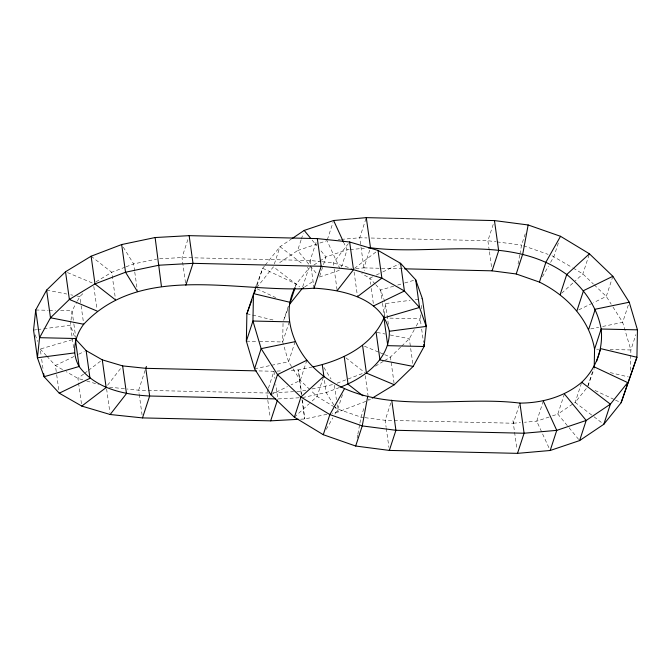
<?xml version="1.0" encoding="UTF-8"?>
<svg xmlns="http://www.w3.org/2000/svg" width="671" height="671" viewBox="0 0 671 671"><rect width="100%" height="100%" fill="white"/><g stroke="black" fill="none" stroke-linecap="round" stroke-linejoin="round"><path stroke-width="0.5" stroke-dasharray="3.35 2.52" d="M283.036 323.372L282.676 341.984L283.556 344.953M630.48 370.283L630.874 349.968L635.882 334.636M70.916 321.124L70.472 325.242L73.76 348.828M71.034 320.092L72.032 310.832L76.913 301.916M384.257 314.9L385.473 303.577L410.09 300.331M420.667 314.8L420.231 318.817L421.086 324.965M421.313 308.769L421.858 303.737M357.148 438.062L357.702 435.076M357.886 434.078L359.723 424.122M359.908 423.124L361.015 417.152L364.143 407.565M518.062 264.013L519.723 255.055M519.908 254.057L521.56 245.091L525.947 231.68M145.137 370.317L138.629 390.22L139.056 393.298M187.846 239.639L181.992 257.555L185.708 284.21M257.06 285.51L262.705 268.266L264.626 265.867M274.364 263.963L280 246.71L291.231 239.144M301.061 240.008L297.614 250.543L277.744 263.929M301.371 239.044L303.25 233.298M288.379 306.043L283.682 320.419L288.622 307.033M295.307 286.92L296.246 284.043L308.643 268.601L310.379 267.427M289.251 321.862L282.676 341.984L258.813 341.438M268.106 389.18L266.798 393.156L267.662 399.312M268.425 388.182L273.961 371.264L257.287 370.887M309.549 262.378L316.343 241.585M302.696 286.802L308.643 268.601L307.008 267.343M327.356 239.673L333.001 222.428M295.131 341.656L288.547 361.778L291.902 367.087M319.715 276.091L323.162 265.548M323.481 264.592L325.98 256.926L347.075 249.822L349.113 249.637M306.865 360.243L300.289 380.365L291.122 384.852M341.438 267.066L347.075 249.822L344.038 243.204M365.98 218.603L359.715 237.769L360.83 245.804M323.347 377.32L317.089 396.486L309.516 403.388M355.764 268.601L363.908 267.888L370.493 247.767M342.495 394.657L337.798 409.033L334.795 414.342M390.79 403.045L385.154 420.289L386.127 427.318M493.21 224.416L487.884 240.713L489.285 250.753M558.339 243.011L553.952 256.423L550.446 262.621M365.041 417.672L385.154 420.289L513.323 423.233L519.27 405.024M589.121 254.762L582.856 273.927L575.282 280.83M543.309 401.057L536.733 421.178L550.186 450.493M564.403 393.952L557.827 414.074L550.161 416.657M612.866 276.293L606.29 296.414L593.449 302.688M581.43 383.233L575.164 402.399L573.428 403.573M587.88 386.001L593.206 369.704M628.308 305.104L622.671 322.348L630.874 349.968L610.124 349.49M256.666 284.84L262.705 268.266L296.246 284.043L295.198 286.911M587.913 386.001L594.179 368.79M77.408 301.027L79.849 296.574L84.127 292.413M414.284 329.671L409.327 338.721L401.333 346.479M416.263 326.056L420.231 318.817L387.033 318.054M326.282 429.39L332.791 417.882M542.436 276.779L548.45 266.161M107.57 385.213L121.376 367.507M348.375 243.598L333.319 262.923L334.041 268.048M265.263 265.07L280 246.71L302.915 264.223M256.767 287.591L273.424 266.832L299.61 286.844M586.261 388.584L575.164 402.399L593.172 416.163M400.604 347.184L390.43 357.064L384.248 360.813M294.376 417.194L308.761 404.076M561.661 293.261L574.527 281.518M83.615 374.074L77.928 378.394L81.501 404.034M84.42 373.453L87.675 370.979M88.48 370.358L101.472 360.47M354.481 268.35L376.397 251.659M313.843 265.095L319.044 261.589M319.916 261.011L325.98 256.926L320.696 250.501M304.668 286.97L314.204 280.553M572.564 404.152L557.827 414.074L568.396 426.924M96.012 281.828L111.738 272.283L125.066 267.192M375.425 366.173L383.367 361.35M370.451 399.22L368.689 400.285L365.259 375.676M270.941 394.707L287.448 386.639M578.779 309.859L592.535 303.141M74.028 356.486L55.399 365.51L56.54 373.713M78.683 354.221L84.269 351.52M372.615 276.846L369.813 278.205L361.744 273.583M376.339 275.043L381.925 272.334M382.856 271.881L400.553 263.309M126.022 266.832L133.638 263.921L156.603 259.107M337.136 383.183L363.875 372.967M339.501 387.494L326.173 392.585L302.21 397.609L298.352 369.922L289.201 370.426M365.821 401.384L338.134 411.96L332.053 413.235M319.404 277.048L340.499 269.943L327.045 240.637L297.614 250.543L309.499 265.003M549.197 416.985L536.733 421.178L524.521 422.252M72.283 339.685L40.26 349.037L41.116 355.185M393.676 286.207L380.667 290.006L375.919 284.84M397.677 285.041L403.682 283.288M404.68 282.994L415.693 279.782M312.325 366.995L298.352 369.922L301.405 395.387M305.901 390.22L300.834 391.285L294.644 391.629M311.981 388.945L334.267 384.273M326.987 414.301L304.693 418.972L300.566 419.199M254.561 368.773L270.556 365.485M271.554 365.276L288.547 361.778L283.85 345.942M590.681 328.933L598.683 327.289M602.675 326.467L622.671 322.348L611.751 305.062M33.55 330.098L36.628 329.696M37.651 329.562L42.785 328.891M43.808 328.748L70.472 325.242L74.598 336.867M415.223 299.66L422.403 298.712M338.276 239.648L340.314 239.472M341.338 239.379L359.715 237.769L367.012 237.937M350.128 249.553L364.378 248.304M513.323 423.233L520.444 422.604M159.631 258.78L181.992 257.555L310.161 260.491L321.241 261.656M277.006 371.097L281.074 370.87M268.861 393.047L138.629 390.22L127.163 389.012M272.988 392.82L293.613 391.679M299.157 397.777L277.819 398.951L275.815 384.592M371.18 238.037L487.884 240.713L496.045 241.77M363.908 267.888L403.506 268.803M35.722 310.002L48.169 310.287M49.209 310.312L55.433 310.455M60.616 310.572L72.032 310.832L73.743 323.137M246.358 341.153L257.773 341.413M596.636 349.188L598.708 349.23M322.248 261.757L333.319 262.923L351.73 268.392M109.448 387.159L126.123 388.903M497.068 241.904L521.56 245.091M364.034 417.547L361.015 417.152L337.798 409.033L335.206 407.465M377.11 332.447L385.162 334.015M390.203 334.988L409.327 338.721L412.9 364.353M46.626 290.098L66.756 294.024M70.782 294.804L72.803 295.198M76.829 295.978L79.849 296.574L80.99 304.777M610.249 372.606L628.333 376.909M246.894 313.734L275.018 320.428M82.827 379.853L77.928 378.394L66.211 371.692M86.744 381.011L98.486 384.5M523.523 245.779L548.064 254.359M551.99 255.735L572.346 267.561M364.487 346.202L378.897 352.233M379.861 352.636L383.703 354.246M384.668 354.649L390.43 357.064L394.288 384.751M67.444 272.56L93.386 283.422M595.018 390.463L614.586 399.664M615.517 400.109L621.111 402.734M257.06 288.824L275.689 297.589M62.613 369.629L55.399 365.51L47.146 356.519M573.219 268.09L582.856 273.927L593.441 284.085M334.351 406.936L317.089 396.486L310.514 390.178M593.986 416.783L603.808 424.29M345.867 357.819L364.831 372.598M91.122 256.213L111.738 272.283L115.597 299.971M594.196 284.806L606.29 296.414L611.206 304.198M309.784 389.482L300.289 380.365L292.464 367.976M375.24 284.101L369.813 278.205L370.677 284.353M46.458 355.773L40.26 349.037L39.589 347.142M569.058 427.729L579.618 440.579M312.116 240.059L316.737 245.678M310.161 265.808L316.762 273.835M323.942 367.54L331.013 378.989M333.781 404.915L326.173 392.585L324.168 378.226M334.326 405.796L338.134 411.96L337.127 404.781M123.313 247.188L133.638 263.921L134.636 271.101M384.785 301.64L380.667 290.006L382.378 302.311M35.227 334.837L37.576 341.464M489.427 251.751L491.524 266.815M512.963 420.633L516.964 449.335M421.656 329.067L423.518 342.403M385.473 303.577L388.475 325.108M382.52 303.342L384.525 317.693M371.248 288.455L373.672 305.892M360.973 246.811L364.278 270.488M386.27 428.324L388.928 447.406M354.095 272.04L357.526 296.649M334.183 269.079L337.178 290.61M334.418 385.297L336.414 399.656M310.161 260.491L311.025 266.647M311.168 267.67L313.877 287.154M301.975 399.488L304.693 418.972L302.445 399.639M273.961 371.264L274.959 378.444M267.804 400.335L270.086 416.741M134.779 272.124L137.354 290.577M139.199 394.322L142.059 414.829M93.814 286.5L96.959 309.054M106.605 388.878L109.893 412.464M81.132 305.8L83.707 324.252M73.885 324.16L75.748 337.496M56.683 374.737L59.258 393.189M41.694 359.287L43.12 369.545"/><path stroke-width="1.01" d="M292.095 238.566L304.189 230.421L333.621 220.507L366.291 217.647L494.46 220.583L528.144 224.97L560.537 236.301L589.432 253.806L612.866 276.293L629.247 302.227L637.45 329.847L636.922 357.266L621.111 402.734L603.808 424.29L579.618 440.579L550.186 450.493L517.517 453.353L389.348 450.417L355.672 446.03L323.279 434.699L294.376 417.194L270.941 394.707L254.561 368.773L246.358 341.153L246.894 313.734L256.314 285.812M368.454 247.943L370.493 247.767C434.909 256.146 510.094 233.273 566.727 274.514C583.879 288.362 597.232 306.999 601.141 329.016C603.355 348.87 596.116 368.446 581.74 382.277C564.504 396.871 542.193 403.028 519.899 403.112C450.031 394.221 359.673 422.285 306.865 360.243C290.971 340.264 282.726 311.705 294.854 287.867M594.204 367.75L594.565 349.138L601.141 329.016L637.45 329.847M372.22 398.146L394.288 384.751L413.185 366.408L424.089 346.504L426.261 326.4L422.403 298.712L415.693 279.782L400.553 263.309L378.025 250.417L349.633 241.988L317.324 238.599L189.147 235.655L155.118 237.534L121.677 244.546L91.122 256.213L65.523 271.755L46.626 290.098L35.722 310.002L33.55 330.098L37.408 357.786L44.118 376.725L59.258 393.189L81.787 406.081L110.178 414.51L142.487 417.907L270.656 420.843L298.503 419.316M275.731 398.901L149.65 396.016C123.925 394.657 95.156 388.593 79.144 366.492C71.201 352.803 74.506 336.431 83.707 324.252C142.437 261.279 240.193 293.906 314.02 288.178C342.923 289.746 382.143 298.184 389.331 331.264C390.027 359.119 364.001 378.092 340.457 387.125M423.804 344.449L424.089 346.504L387.779 345.666L383.921 317.987L384.139 315.924M367.591 397.031L362.248 425.909L355.672 446.03M528.144 224.97L522.793 253.848L516.217 273.969L492.086 270.832L404.554 268.828M146.404 366.441L145.792 368.329L149.65 396.016L142.487 417.907M185.85 285.234L193.005 263.342L189.147 235.655M246.358 341.153L252.942 321.032L253.47 293.613L289.629 302.21M254.561 368.773L261.145 348.652L252.942 321.032L289.251 321.862M294.997 287.876L289.671 304.164L302.067 288.723L303.804 287.557M270.941 394.707L277.517 374.586L306.865 360.243M270.656 420.843L277.492 399.95M314.02 288.178L321.183 266.286L317.324 238.599M294.376 417.194L300.96 397.073L323.665 376.364M323.279 434.699L329.855 414.577L344.374 388.912M389.348 450.417L395.924 430.287L391.73 400.168M492.086 270.832L498.662 250.711L494.46 220.583M594.565 349.138C589.306 318.859 566.249 295.299 539.434 282.088L546.009 261.967L560.537 236.301M560.151 294.636L566.727 274.514L589.432 253.806M517.517 453.353L524.093 433.231L519.899 403.112M576.943 310.757L583.527 290.635L612.866 276.293M588.685 329.344L595.261 309.222L629.247 302.227M550.186 450.493L556.762 430.363L543.309 401.057M596.687 361.124L600.755 348.66L636.922 357.266L621.111 402.734M579.618 440.579L586.194 420.457L610.384 404.168L627.687 382.613L594.145 366.836M603.808 424.29L610.384 404.168L581.74 382.277M246.894 313.734L251.86 300.088M254.351 293.261L255.416 290.333M313.323 366.785C341.606 360.579 371.944 346.018 383.921 317.987M110.178 414.51L126.484 393.583L122.625 365.896L102.286 359.849L86.131 350.614L75.286 338.805M337.178 290.61L353.491 269.675L349.633 241.988M81.787 406.081L106.144 387.536L102.286 359.849M357.526 296.649L381.883 278.104L378.025 250.417M59.258 393.189L89.989 378.301L86.131 350.614M373.672 305.892L404.412 290.996L400.553 263.309M384.525 317.693L419.551 307.469L415.693 279.782M295.131 341.656L261.145 348.652L277.517 374.586L300.96 397.073L329.855 414.577L362.248 425.909L395.924 430.287L524.093 433.231L556.762 430.363L586.194 420.457L564.403 393.952M74.33 352.929L37.408 357.786L39.581 337.689L35.722 310.002M389.331 331.264L426.261 326.4L419.551 307.469L404.412 290.996L381.883 278.104L353.491 269.675L321.183 266.286L193.005 263.342L158.977 265.213L125.536 272.225L94.98 283.9L69.381 299.442L50.484 317.786L39.581 337.689L75.89 338.519M256.247 370.862L145.792 368.329L122.625 365.896M413.185 366.408L379.962 359.933L376.104 332.246M83.707 324.252L50.484 317.786L46.626 290.098M516.217 273.969L539.434 282.088M394.288 384.751L366.425 373.084L362.566 345.397M97.245 311.109L69.381 299.442L65.523 271.755M362.919 395.789L348.073 384.215L344.215 356.536M115.597 299.971L94.98 283.9L91.122 256.213M304.189 230.421L310.799 238.457M137.496 291.608L125.536 272.225L121.677 244.546M333.621 220.507L343.602 242.256M366.291 217.647L370.493 247.767M322.315 364.898L324.026 377.203M155.118 237.534L161.459 286.576M75.429 339.836L79.144 366.492L44.118 376.725L43.69 373.646"/></g></svg>
